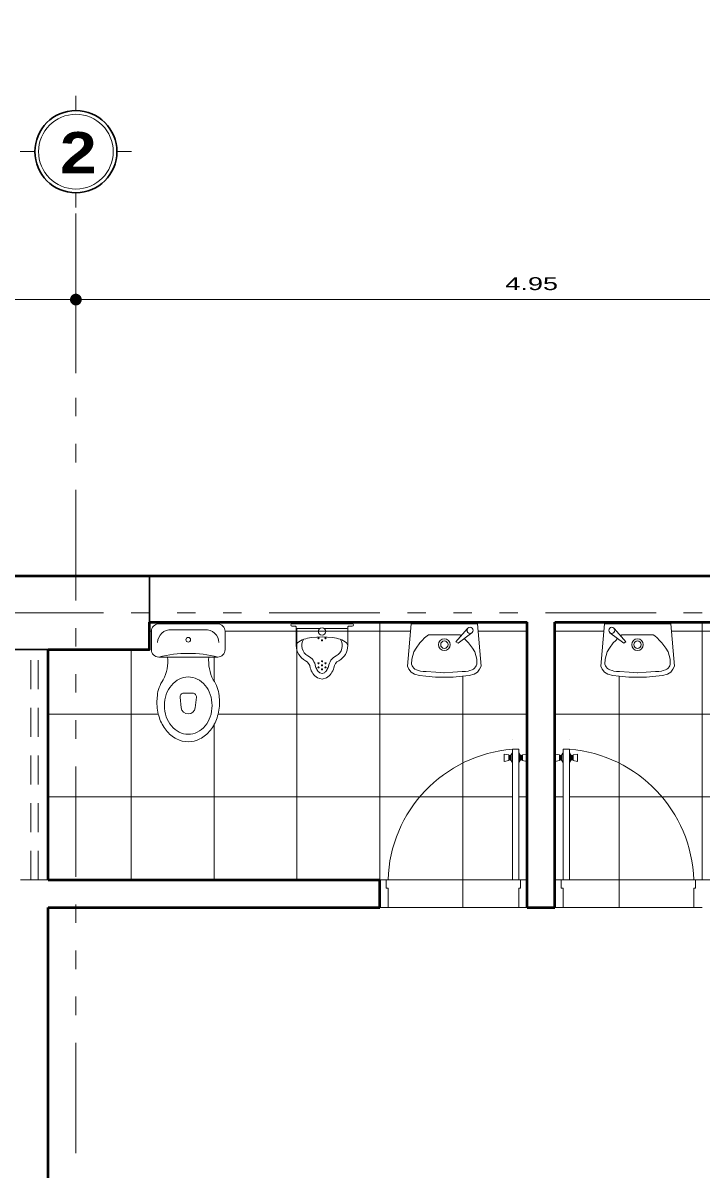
# Model space of a CAD drawing. Header units: millimetres. Extents: x 2325 to 2353, y 1262 to 1382.
# Drawn here: x 2331.44 to 2335.12, y 1356.34 to 1362.57 of the extents above; entities that cross this region are included whole.
import ezdxf

# ---------------------------------------------------------------- set-up
doc = ezdxf.new("R2010")
doc.units = ezdxf.units.MM
for name, pattern in [('ACAD_ISO14W100', [24, 12, -3, 0, -3, 0, -3, 0, -3]), ('CONTINUA', [0]), ('LÍNEAS_OCULTAS2', [4.7625, 3.175, -1.5875])]:
    doc.linetypes.add(name, pattern=pattern)
doc.layers.get('Defpoints').update_dxf_attribs({"lineweight": 0})
for name, color, linetype, lineweight in [('columnas', 152, 'Continuous', 30), ('cotas', 7, 'Continuous', 0), ('LEJANO-EJES', 191, 'Continuous', 0), ('MOBILIARIO SANITARIOS', 160, 'Continuous', 0), ('muro alto', 42, 'Continuous', 53), ('PLUMA  01', 255, 'Continuous', 9), ('pluma 00', 7, 'Continuous', 0), ('pluma 01', 7, 'Continuous', 9), ('ventana alta', 150, 'LÍNEAS_OCULTAS2', 5)]:
    doc.layers.add(name, color=color, linetype=linetype, lineweight=lineweight)
doc.layers.add('PUERTAS', color=7, linetype='Continuous', lineweight=0, true_color=0x4242ff)
doc.layers.add('texto', color=4, linetype='Continuous')
doc.styles.add('Roberto', font='swissel.ttf', dxfattribs={"width": 1.5})
doc.styles.add('style1', font='romans.shx', dxfattribs={"height": 0.05})
doc.dimstyles.new('ejes cortos', dxfattribs={"dimscale": 0, "dimtxt": 0.07, "dimasz": 0.05, "dimexe": 0.12, "dimexo": 0.1, "dimgap": 0.05, "dimtad": 1, "dimtih": 1, "dimtoh": 1, "dimzin": 4, "dimdsep": 46, "dimtxsty": 'Roberto', "dimblk": 'ARROW', "dimcen": 0.05, "dimclrd": 7, "dimclre": 7, "dimclrt": 7, "dimaunit": 1, "dimadec": 3, "dimazin": 1, "dimtfac": 1, "dimtix": 1, "dimtofl": 0, "dimtmove": 0, "dimatfit": 3, "dimldrblk": 'ARROW', "dimfxl": 0.4, "dimfxlon": 1, "dimtolj": 1, "dimtzin": 4, "dimlwd": 5, "dimlwe": 0, "dimarcsym": 0})

# ---------------------------------------------------------------- blocks, each defined once
blk = doc.blocks.new('lava manos')
at = {"layer": 'MOBILIARIO SANITARIOS'}
for p, q in [((342.3104, -343.0378), (342.4811, -343.0378)), ((342.5208, -343.0047), (342.4593, -343.0761)), ((342.4707, -343.0825), (342.5457, -343.0261)), ((342.4593, -343.0761), (342.4707, -343.0825))]:
    blk.add_line(p, q, dxfattribs=at)
for points in [[(342.1957, -343.2079), (342.2157, -342.9779), (342.5757, -342.9779), (342.5957, -343.2079)], [(342.2182, -343.1969), (342.2196, -343.1691), (342.2302, -343.1292), (342.2428, -343.1093), (342.2637, -343.0809), (342.2766, -343.0677), (342.2894, -343.0546), (342.3023, -343.0426), (342.3104, -343.0378)], [(342.4892, -343.0426), (342.4811, -343.0378)], [(342.5733, -343.1969), (342.5719, -343.1691), (342.5613, -343.1292), (342.5487, -343.1093), (342.5277, -343.0809), (342.5149, -343.0677), (342.5045, -343.0571)], [(342.3957, -343.2679), (342.3478, -343.2667), (342.2961, -343.2622), (342.2609, -343.2586), (342.2341, -343.2502), (342.216, -343.2394), (342.2039, -343.2246), (342.1957, -343.2079)], [(342.3977, -343.243), (342.3493, -343.2405), (342.2979, -343.2372), (342.281, -343.2358), (342.266, -343.234), (342.2569, -343.2319), (342.2444, -343.2272), (342.2368, -343.2233), (342.2325, -343.2202), (342.2307, -343.2183), (342.2251, -343.2111), (342.2217, -343.2054), (342.2182, -343.1969)], [(342.3938, -343.243), (342.4422, -343.2405), (342.4936, -343.2372), (342.5105, -343.2358), (342.5255, -343.234), (342.5346, -343.2319), (342.5471, -343.2272), (342.5547, -343.2233), (342.5589, -343.2202), (342.5607, -343.2183), (342.5663, -343.2111), (342.5698, -343.2054), (342.5733, -343.1969)], [(342.3957, -343.2679), (342.4437, -343.2667), (342.4953, -343.2622), (342.5305, -343.2586), (342.5574, -343.2502), (342.5755, -343.2394), (342.5875, -343.2246), (342.5957, -343.2079)]]:
    blk.add_lwpolyline(points, dxfattribs=at)
for centre, radius in [((342.5358, -343.013), 0.0164), ((342.3964, -343.0909), 0.0316), ((342.3964, -343.0909), 0.02)]:
    blk.add_circle(centre, radius, dxfattribs=at)
blk = doc.blocks.new('ISS-I-08')
at = {"layer": 'MOBILIARIO SANITARIOS'}
for points in [[(-0.16, 0), (0.16, 0, -0.414214), (0.2, -0.04), (0.2, -0.14, -0.414214), (0.16, -0.18), (-0.16, -0.18, -0.414214), (-0.2, -0.14), (-0.2, -0.04, -0.414214)], [(0, -0.5991, 0.115761), (0.0484, -0.5878, 0.104048), (0.0916, -0.5536, 0.090875), (0.1194, -0.5044, 0.083343), (0.1296, -0.4437, 0.083343), (0.1194, -0.383, 0.090875), (0.0916, -0.3338, 0.104048), (0.0484, -0.2997, 0.115761), (0, -0.2883, 0.115761), (-0.0484, -0.2997, 0.104048), (-0.0916, -0.3338, 0.090875), (-0.1194, -0.383, 0.083343), (-0.1296, -0.4437, 0.083343), (-0.1194, -0.5044, 0.090875), (-0.0916, -0.5536, 0.104048), (-0.0484, -0.5878, 0.115761)], [(-0.038, -0.4552), (-0.0443, -0.3986, -0.446781), (-0.0244, -0.3764), (0.0244, -0.3764, -0.446781), (0.0443, -0.3986), (0.038, -0.4552, -0.895725)]]:
    blk.add_lwpolyline(points, format="xyb", close=True, dxfattribs=at)
for points in [[(0.1665, -0.1009, 0.419476), (0.0913, -0.0318), (-0.0913, -0.0318, 0.419476), (-0.1665, -0.1009, 0.419476)], [(-0.1117, -0.18, -0.1412), (-0.1354, -0.3038, 0.142064), (-0.1675, -0.39, 0.033775), (-0.17, -0.4261, 0.079666), (-0.1565, -0.51, 0.088603), (-0.1202, -0.5774, 0.105089), (-0.063, -0.6246, 0.120705), (0, -0.64, 0.120705), (0.063, -0.6246, 0.105089), (0.1202, -0.5774, 0.088603), (0.1565, -0.51, 0.079666), (0.17, -0.4261, 0.033775), (0.1675, -0.39, 0.142064), (0.1354, -0.3038, -0.1412), (0.1117, -0.18)]]:
    blk.add_lwpolyline(points, format="xyb", dxfattribs=at)
blk.add_circle((0.0002, -0.0862), 0.0127, dxfattribs=at)
blk.add_arc((0, -0.83), 0.6694, 76.17209, 103.82791, dxfattribs=at)
blk = doc.blocks.new('P-80')
at = {"layer": 'PUERTAS'}
for p, q in [((0.045, 0), (0, 0)), ((0.045, -0.105), (0.045, 0)), ((0.755, -0.105), (0.755, 0)), ((0.755, 0), (0.8, 0)), ((0.045, -0.105), (0.035, -0.105)), ((0.035, -0.15), (0.035, -0.105)), ((0.755, -0.105), (0.765, -0.105)), ((0.765, -0.15), (0.765, -0.105)), ((0.035, -0.15), (0, -0.15)), ((0.045, -0.15), (0.08, -0.15)), ((0.045, -0.15), (0.045, -0.86)), ((0.08, -0.86), (0.08, -0.15)), ((0.765, -0.15), (0.8, -0.15)), ((0.0012, -0.8335), (0.0012, -0.7937)), ((0.0251, -0.7985), (0.0012, -0.7937)), ((0.0251, -0.8048), (0.0251, -0.7985)), ((0.0291, -0.8048), (0.0251, -0.8048)), ((0.0251, -0.8048), (0.0251, -0.8223)), ((0.0331, -0.8024), (0.0291, -0.8024)), ((0.0291, -0.8048), (0.0291, -0.8024)), ((0.0291, -0.8048), (0.0291, -0.8223)), ((0.037, -0.7993), (0.0331, -0.7993)), ((0.0331, -0.8024), (0.0331, -0.7993)), ((0.0331, -0.8024), (0.0331, -0.8247)), ((0.0434, -0.7873), (0.037, -0.7993)), ((0.037, -0.7993), (0.037, -0.8279)), ((0.045, -0.7873), (0.0434, -0.7873)), ((0.0434, -0.7873), (0.0434, -0.8398)), ((0.08, -0.7873), (0.0816, -0.7873)), ((0.0816, -0.7873), (0.0816, -0.8398)), ((0.0816, -0.7873), (0.088, -0.7993)), ((0.088, -0.7993), (0.0919, -0.7993)), ((0.088, -0.7993), (0.088, -0.8279)), ((0.0919, -0.8024), (0.0919, -0.7993)), ((0.0919, -0.8024), (0.0959, -0.8024)), ((0.0919, -0.8024), (0.0919, -0.8247)), ((0.0959, -0.8048), (0.0959, -0.8024)), ((0.0959, -0.8048), (0.0999, -0.8048)), ((0.0959, -0.8048), (0.0959, -0.8223)), ((0.0999, -0.7985), (0.1237, -0.7937)), ((0.0999, -0.8048), (0.0999, -0.7985)), ((0.0999, -0.8048), (0.0999, -0.8223)), ((0.1237, -0.8335), (0.1237, -0.7937)), ((0.0251, -0.8287), (0.0012, -0.8335)), ((0.0291, -0.8223), (0.0251, -0.8223)), ((0.0251, -0.8223), (0.0251, -0.8287)), ((0.0291, -0.8223), (0.0291, -0.8247)), ((0.0331, -0.8247), (0.0291, -0.8247)), ((0.0331, -0.8247), (0.0331, -0.8279)), ((0.037, -0.8279), (0.0331, -0.8279)), ((0.0434, -0.8398), (0.037, -0.8279)), ((0.045, -0.8398), (0.0434, -0.8398)), ((0.045, -0.86), (0.08, -0.86)), ((0.08, -0.8398), (0.0816, -0.8398)), ((0.0816, -0.8398), (0.088, -0.8279)), ((0.088, -0.8279), (0.0919, -0.8279)), ((0.0919, -0.8247), (0.0959, -0.8247)), ((0.0919, -0.8247), (0.0919, -0.8279)), ((0.0959, -0.8223), (0.0959, -0.8247)), ((0.0959, -0.8223), (0.0999, -0.8223)), ((0.0999, -0.8223), (0.0999, -0.8287)), ((0.0999, -0.8287), (0.1237, -0.8335)), ((0.08, -0.9136), (0.08, -0.9136)), ((0.08, -0.9136), (0.08, -0.9136))]:
    blk.add_line(p, q, dxfattribs=at)
blk.add_arc((0.0213, -0.1275), 0.7341, 274.58914, 358.24505, dxfattribs=at)
blk = doc.blocks.new('SAPLS513')
at = {"layer": 'MOBILIARIO SANITARIOS'}
for p, q in [((-0.135, -0.025), (-0.0107, -0.025)), ((0.135, -0.025), (0.0107, -0.025))]:
    blk.add_line(p, q, dxfattribs=at)
blk.add_lwpolyline([(0, -0.3), (-0.0252, -0.293, -0.107013), (-0.0494, -0.27, -0.081155), (-0.0642, -0.2383, 0.245336), (-0.0904, -0.2001, -0.277467), (-0.14, -0.1176, 0), (-0.14, -0.019, 0.414214), (-0.147, -0.012, 0), (-0.164, -0.012, -0.999999), (-0.164, 0, 0), (0.164, 0, -0.999999), (0.164, -0.012, 0), (0.147, -0.012, 0.414214), (0.14, -0.019, 0), (0.14, -0.1176, -0.277467), (0.0904, -0.2001, 0.245336), (0.0642, -0.2383, -0.081155), (0.0494, -0.27, -0.107013), (0.0252, -0.293), (0, -0.3)], format="xyb", close=True, dxfattribs=at)
for points in [[(-0.14, -0.1176), (-0.133, -0.1029, -0.09017), (-0.099, -0.0839, -0.04702), (-0.0573, -0.074), (0, -0.07)], [(0.14, -0.1176), (0.133, -0.1029, 0.09017), (0.099, -0.0839, 0.04702), (0.0573, -0.074), (0, -0.07)], [(0, -0.2688), (-0.0127, -0.2653, -0.088171), (-0.0246, -0.2531, -0.075175), (-0.0348, -0.2319, -0.081155)], [(0, -0.2688), (0.0127, -0.2653, 0.088171), (0.0246, -0.2531, 0.075175), (0.0348, -0.2319, 0.081155)]]:
    blk.add_lwpolyline(points, format="xyb", dxfattribs=at)
for centre, radius in [((0, -0.0419), 0.02), ((-0.0191, -0.0782), 0.003), ((0, -0.0892), 0.003), ((0.0191, -0.0782), 0.003), ((-0.0191, -0.2141), 0.003), ((-0.0191, -0.2361), 0.003), ((0, -0.2031), 0.003), ((0, -0.2251), 0.003), ((0, -0.2471), 0.003), ((0.0191, -0.2141), 0.003), ((0.0191, -0.2361), 0.003)]:
    blk.add_circle(centre, radius, dxfattribs=at)
for centre, radius, start, end in [((-0.135, -0.02), 0.005, 180.00088, 270.00052), ((0.135, -0.02), 0.005, 269.99948, 359.99912), ((-0.0466, -0.1176), 0.0634, 148.56078, 242.03037), ((0.0466, -0.1176), 0.0634, 297.96963, 31.43922), ((-0.1138, -0.2443), 0.08, 8.88359, 62.03037), ((0.1138, -0.2443), 0.08, 117.96963, 171.11641)]:
    blk.add_arc(centre, radius, start, end, dxfattribs=at)
blk = doc.blocks.new('circulo de Letra del Eje')
at = {"layer": 'LEJANO-EJES', "lineweight": 5}
for p, q in [((0, 0.2785), (0, 0.3785)), ((0.2785, 0), (0.3785, 0)), ((-0.2785, 0), (-0.3785, 0)), ((0, -0.2785), (0, -0.3785))]:
    blk.add_line(p, q, dxfattribs=at)
at = {"layer": 'LEJANO-EJES', "lineweight": 30}
blk.add_circle((0, 0), 0.2785, dxfattribs=at)
at = {"layer": 'LEJANO-EJES', "lineweight": 5}
blk.add_circle((0, 0), 0.2535, dxfattribs=at)
blk = doc.blocks.new('ARROW')
at = {"layer": 'cotas', "ltscale": 0.5}
blk.add_line((2.5, 0), (-2.5, 0), dxfattribs=at)
at = {"layer": 'cotas', "const_width": 0.635}
blk.add_lwpolyline([(-0.32, 0, 1), (0.32, 0, 1)], format="xyb", close=True, dxfattribs=at)
blk = doc.blocks.new('*D65')
at = {"layer": 'cotas', "color": 7, "linetype": 'CONTINUA', "lineweight": 0, "transparency": 16777216}
for p, q in [((2326.9241, 1360.6693), (2326.9241, 1361.1893)), ((2331.7241, 1360.6693), (2331.7241, 1361.1893))]:
    blk.add_line(p, q, dxfattribs=at)
at = {"layer": 'cotas', "color": 7, "linetype": 'CONTINUA', "lineweight": 5, "transparency": 16777216}
blk.add_line((2326.9741, 1361.0693), (2331.6741, 1361.0693), dxfattribs=at)
at = {"layer": 'Defpoints', "color": 0, "transparency": 16777216}
for p in [(2331.7241, 1361.0693), (2326.9241, 1359.5693), (2331.7241, 1359.5693)]:
    blk.add_point(p, dxfattribs=at)
at = {"layer": 'cotas', "color": 7, "lineweight": 5, "transparency": 16777216, "xscale": 0.05, "yscale": 0.05, "zscale": 0.05, "rotation": 180}
blk.add_blockref('ARROW', (2326.9241, 1361.0693), dxfattribs=at)
at = {"layer": 'cotas', "color": 7, "lineweight": 5, "transparency": 16777216, "xscale": 0.05, "yscale": 0.05, "zscale": 0.05}
blk.add_blockref('ARROW', (2331.7241, 1361.0693), dxfattribs=at)
at = {"layer": 'cotas', "color": 7, "transparency": 16777216, "insert": (2329.3241, 1361.1553), "char_height": 0.07, "attachment_point": 5, "style": 'Roberto'}
blk.add_mtext('\\A1;4.80', dxfattribs=at)
blk = doc.blocks.new('*D66')
at = {"layer": 'cotas', "color": 7, "linetype": 'CONTINUA', "lineweight": 0, "transparency": 16777216}
for p, q in [((2331.7241, 1360.6693), (2331.7241, 1361.1893)), ((2336.6741, 1360.6693), (2336.6741, 1361.1893))]:
    blk.add_line(p, q, dxfattribs=at)
at = {"layer": 'cotas', "color": 7, "linetype": 'CONTINUA', "lineweight": 5, "transparency": 16777216}
blk.add_line((2331.7741, 1361.0693), (2336.6241, 1361.0693), dxfattribs=at)
at = {"layer": 'Defpoints', "color": 0, "transparency": 16777216}
for p in [(2336.6741, 1361.0693), (2331.7241, 1359.5693), (2336.6741, 1359.5693)]:
    blk.add_point(p, dxfattribs=at)
at = {"layer": 'cotas', "color": 7, "lineweight": 5, "transparency": 16777216, "xscale": 0.05, "yscale": 0.05, "zscale": 0.05, "rotation": 180}
blk.add_blockref('ARROW', (2331.7241, 1361.0693), dxfattribs=at)
at = {"layer": 'cotas', "color": 7, "lineweight": 5, "transparency": 16777216, "xscale": 0.05, "yscale": 0.05, "zscale": 0.05}
blk.add_blockref('ARROW', (2336.6741, 1361.0693), dxfattribs=at)
at = {"layer": 'cotas', "color": 7, "transparency": 16777216, "insert": (2334.1991, 1361.1553), "char_height": 0.07, "attachment_point": 5, "style": 'Roberto'}
blk.add_mtext('\\A1;4.95', dxfattribs=at)
blk = doc.blocks.new('*D80')
at = {"layer": 'cotas', "color": 7, "linetype": 'CONTINUA', "lineweight": 0, "transparency": 16777216}
for p, q in [((2336.6741, 1365.1675), (2336.6741, 1364.6475)), ((2341.4741, 1365.1675), (2341.4741, 1364.6475))]:
    blk.add_line(p, q, dxfattribs=at)
at = {"layer": 'cotas', "color": 7, "linetype": 'CONTINUA', "lineweight": 5, "transparency": 16777216}
blk.add_line((2336.7241, 1364.7675), (2341.4241, 1364.7675), dxfattribs=at)
at = {"layer": 'Defpoints', "color": 0, "transparency": 16777216}
for p in [(2336.6741, 1365.4693), (2341.4741, 1365.4693), (2341.4741, 1364.7675), (2327.9916, 1317.1193), (2327.9916, 1316.8193), (2328.0318, 1316.8193)]:
    blk.add_point(p, dxfattribs=at)
at = {"layer": 'PLUMA  01', "color": 7, "linetype": 'CONTINUA', "lineweight": 5, "transparency": 16777216}
for p, q in [((2328.0318, 1317.1693), (2328.0318, 1317.2193)), ((2328.0318, 1316.7693), (2328.0318, 1316.7193))]:
    blk.add_line(p, q, dxfattribs=at)
at = {"layer": 'PLUMA  01', "color": 7, "linetype": 'CONTINUA', "lineweight": 0, "transparency": 16777216}
for p, q in [((2328.0318, 1317.1193), (2328.1518, 1317.1193)), ((2328.0318, 1316.8193), (2328.1518, 1316.8193))]:
    blk.add_line(p, q, dxfattribs=at)
at = {"layer": 'cotas', "color": 7, "lineweight": 5, "transparency": 16777216, "xscale": 0.05, "yscale": 0.05, "zscale": 0.05, "rotation": 180}
blk.add_blockref('ARROW', (2336.6741, 1364.7675), dxfattribs=at)
at = {"layer": 'cotas', "color": 7, "lineweight": 5, "transparency": 16777216, "xscale": 0.05, "yscale": 0.05, "zscale": 0.05}
blk.add_blockref('ARROW', (2341.4741, 1364.7675), dxfattribs=at)
at = {"layer": 'PLUMA  01', "color": 7, "lineweight": 5, "transparency": 16777216, "xscale": 0.05, "yscale": 0.05, "zscale": 0.05}
for p, rotation in [((2328.0318, 1317.1193), 270), ((2328.0318, 1316.8193), 90)]:
    blk.add_blockref('ARROW', p, dxfattribs=dict(at, rotation=rotation))
at = {"layer": 'cotas', "color": 7, "transparency": 16777216, "insert": (2339.0741, 1364.8534), "char_height": 0.07, "attachment_point": 5, "style": 'Roberto'}
blk.add_mtext('\\A1;4.80', dxfattribs=at)
at = {"layer": 'PLUMA  01', "color": 7, "transparency": 16777216, "insert": (2328.0318, 1316.9693), "char_height": 0.07, "attachment_point": 5, "style": 'Roberto'}
blk.add_mtext('\\A1;.30', dxfattribs=at)
blk = doc.blocks.new('*D83')
at = {"layer": 'cotas', "color": 7, "linetype": 'CONTINUA', "lineweight": 0, "transparency": 16777216}
for p, q in [((2342.7241, 1379.3693), (2343.2441, 1379.3693)), ((2342.7241, 1373.2693), (2343.2441, 1373.2693))]:
    blk.add_line(p, q, dxfattribs=at)
at = {"layer": 'cotas', "color": 7, "linetype": 'CONTINUA', "lineweight": 5, "transparency": 16777216}
for p, q in [((2343.1241, 1379.3193), (2343.1241, 1376.4053)), ((2343.1241, 1373.3193), (2343.1241, 1376.2334))]:
    blk.add_line(p, q, dxfattribs=at)
at = {"layer": 'Defpoints', "color": 0, "transparency": 16777216}
for p in [(2341.6241, 1379.3693), (2341.6241, 1373.2693), (2343.1241, 1373.2693), (2328.8741, 1316.3193), (2329.7241, 1316.3193), (2329.7241, 1315.9772)]:
    blk.add_point(p, dxfattribs=at)
at = {"layer": 'PLUMA  01', "color": 7, "linetype": 'CONTINUA', "lineweight": 0, "transparency": 16777216}
for p, q in [((2328.8741, 1316.2193), (2328.8741, 1315.8572)), ((2329.7241, 1316.2193), (2329.7241, 1315.8572))]:
    blk.add_line(p, q, dxfattribs=at)
at = {"layer": 'PLUMA  01', "color": 7, "linetype": 'CONTINUA', "lineweight": 5, "transparency": 16777216}
blk.add_line((2328.9241, 1315.9772), (2329.6741, 1315.9772), dxfattribs=at)
at = {"layer": 'cotas', "color": 7, "lineweight": 5, "transparency": 16777216, "xscale": 0.05, "yscale": 0.05, "zscale": 0.05}
for p, rotation in [((2343.1241, 1379.3693), 90), ((2343.1241, 1373.2693), 270)]:
    blk.add_blockref('ARROW', p, dxfattribs=dict(at, rotation=rotation))
at = {"layer": 'PLUMA  01', "color": 7, "lineweight": 5, "transparency": 16777216, "xscale": 0.05, "yscale": 0.05, "zscale": 0.05, "rotation": 180}
blk.add_blockref('ARROW', (2328.8741, 1315.9772), dxfattribs=at)
at = {"layer": 'PLUMA  01', "color": 7, "lineweight": 5, "transparency": 16777216, "xscale": 0.05, "yscale": 0.05, "zscale": 0.05}
blk.add_blockref('ARROW', (2329.7241, 1315.9772), dxfattribs=at)
at = {"layer": 'cotas', "color": 7, "transparency": 16777216, "insert": (2343.1241, 1376.3193), "char_height": 0.07, "attachment_point": 5, "style": 'Roberto'}
blk.add_mtext('\\A1;6.10', dxfattribs=at)
at = {"layer": 'PLUMA  01', "color": 7, "transparency": 16777216, "insert": (2329.2991, 1316.0631), "char_height": 0.07, "attachment_point": 5, "style": 'Roberto'}
blk.add_mtext('\\A1;.85', dxfattribs=at)
blk = doc.blocks.new('*D84')
at = {"layer": 'cotas', "color": 7, "linetype": 'CONTINUA', "lineweight": 0, "transparency": 16777216}
for p, q in [((2342.7241, 1373.2693), (2343.2441, 1373.2693)), ((2342.7241, 1367.1693), (2343.2441, 1367.1693))]:
    blk.add_line(p, q, dxfattribs=at)
at = {"layer": 'cotas', "color": 7, "linetype": 'CONTINUA', "lineweight": 5, "transparency": 16777216}
for p, q in [((2343.1241, 1373.2193), (2343.1241, 1370.3053)), ((2343.1241, 1367.2193), (2343.1241, 1370.1334))]:
    blk.add_line(p, q, dxfattribs=at)
at = {"layer": 'Defpoints', "color": 0, "transparency": 16777216}
for p in [(2341.6241, 1373.2693), (2341.6241, 1367.1693), (2343.1241, 1367.1693), (2331.5741, 1314.8193), (2332.9741, 1314.8193), (2332.9741, 1314.3486)]:
    blk.add_point(p, dxfattribs=at)
at = {"layer": 'PLUMA  01', "color": 7, "linetype": 'CONTINUA', "lineweight": 0, "transparency": 16777216}
for p, q in [((2331.5741, 1314.7193), (2331.5741, 1314.2286)), ((2332.9741, 1314.7193), (2332.9741, 1314.2286))]:
    blk.add_line(p, q, dxfattribs=at)
at = {"layer": 'PLUMA  01', "color": 7, "linetype": 'CONTINUA', "lineweight": 5, "transparency": 16777216}
blk.add_line((2331.6241, 1314.3486), (2332.9241, 1314.3486), dxfattribs=at)
at = {"layer": 'cotas', "color": 7, "lineweight": 5, "transparency": 16777216, "xscale": 0.05, "yscale": 0.05, "zscale": 0.05}
for p, rotation in [((2343.1241, 1373.2693), 90), ((2343.1241, 1367.1693), 270)]:
    blk.add_blockref('ARROW', p, dxfattribs=dict(at, rotation=rotation))
at = {"layer": 'PLUMA  01', "color": 7, "lineweight": 5, "transparency": 16777216, "xscale": 0.05, "yscale": 0.05, "zscale": 0.05, "rotation": 180}
blk.add_blockref('ARROW', (2331.5741, 1314.3486), dxfattribs=at)
at = {"layer": 'PLUMA  01', "color": 7, "lineweight": 5, "transparency": 16777216, "xscale": 0.05, "yscale": 0.05, "zscale": 0.05}
blk.add_blockref('ARROW', (2332.9741, 1314.3486), dxfattribs=at)
at = {"layer": 'cotas', "color": 7, "transparency": 16777216, "insert": (2343.1241, 1370.2193), "char_height": 0.07, "attachment_point": 5, "style": 'Roberto'}
blk.add_mtext('\\A1;6.10', dxfattribs=at)
at = {"layer": 'PLUMA  01', "color": 7, "transparency": 16777216, "insert": (2332.2741, 1314.4346), "char_height": 0.07, "attachment_point": 5, "style": 'Roberto'}
blk.add_mtext('\\A1;1.40', dxfattribs=at)

msp = doc.modelspace()

# ---------------------------------------------------------------- hatches: boundary and pattern name
at = {"layer": 'pluma 00'}
h = msp.add_hatch(dxfattribs=at)
h.set_pattern_fill('_USER', color=256, scale=0.45, double=1, pattern_type=0)
h.set_pattern_definition([(0, (2333.3741, 1357.91934), (0, 0.45), []), (90, (2333.3741, 1357.91934), (-0.45, 3e-17), [])])
h.paths.add_polyline_path([(2334.0941, 1358.6293), (2334.1291, 1358.6293), (2334.1291, 1358.6122), (2334.1371, 1358.5972), (2334.145, 1358.5972), (2334.145, 1358.5917), (2334.149, 1358.5917), (2334.149, 1358.598), (2334.1741, 1358.6031), (2334.1741, 1359.3193), (2332.1241, 1359.3193), (2332.1241, 1359.1693), (2331.5741, 1359.1693), (2331.5741, 1357.9193), (2333.3741, 1357.9193), (2333.4091, 1357.9193), (2333.4091, 1357.8743), (2333.4191, 1357.8743), (2333.4191, 1357.7693), (2334.1291, 1357.7693), (2334.1291, 1357.8743), (2334.1391, 1357.8743), (2334.1391, 1357.9193), (2334.1741, 1357.9193), (2334.1741, 1358.5628), (2334.145, 1358.5686), (2334.145, 1358.5718), (2334.1411, 1358.5718), (2334.1411, 1358.5686), (2334.1371, 1358.5686), (2334.1291, 1358.5537), (2334.1291, 1357.9193), (2334.0941, 1357.9193), (2334.0941, 1358.5537), (2334.0925, 1358.5567), (2334.0925, 1358.6092)])
h.paths.add_polyline_path([(2332.9206, 1359.2893, 0.414214), (2332.9256, 1359.2843), (2333.05, 1359.2843, -0.289362), (2333.0713, 1359.2843), (2333.1956, 1359.2843, 0.44149), (2333.2007, 1359.2898, -0.43878), (2333.2076, 1359.2973), (2333.2246, 1359.2973, 0.999919), (2333.2246, 1359.3093), (2332.8966, 1359.3093, 0.999994), (2332.8966, 1359.2973), (2332.9136, 1359.2973, -0.414214), (2332.9206, 1359.2903)], flags=16)
h.paths.add_polyline_path([(2333.0606, 1359.0405), (2333.048, 1359.044, -0.088171), (2333.0361, 1359.0562, -0.075175), (2333.0259, 1359.0774, 0.236145), (2332.9843, 1359.1357, -0.43212), (2332.96, 1359.2248, -0.048977), (2333.0033, 1359.2353), (2333.0606, 1359.2394), (2333.118, 1359.2353, -0.048977), (2333.1613, 1359.2248, -0.43212), (2333.137, 1359.1357, 0.236145), (2333.0954, 1359.0774, -0.075175), (2333.0852, 1359.0562, -0.088171), (2333.0733, 1359.044)], flags=16)
h.paths.add_polyline_path([(2333.0576, 1359.0622, -1), (2333.0636, 1359.0622, -1)], flags=0)
h.paths.add_polyline_path([(2333.0767, 1359.0732, -1), (2333.0827, 1359.0732, -1)], flags=0)
h.paths.add_polyline_path([(2333.0386, 1359.0732, -1), (2333.0446, 1359.0732, -1)], flags=0)
h.paths.add_polyline_path([(2333.0576, 1359.0842, -1), (2333.0636, 1359.0842, -1)], flags=0)
h.paths.add_polyline_path([(2333.0767, 1359.0952, -1), (2333.0827, 1359.0952, -1)], flags=0)
h.paths.add_polyline_path([(2333.0386, 1359.0952, -1), (2333.0446, 1359.0952, -1)], flags=0)
h.paths.add_polyline_path([(2333.0576, 1359.1062, -1), (2333.0636, 1359.1062, -1)], flags=0)
h.paths.add_polyline_path([(2332.4543, 1358.732, -0.105089), (2332.3971, 1358.6848, -0.120705), (2332.3341, 1358.6693, -0.120705), (2332.2712, 1358.6848, -0.105089), (2332.2139, 1358.732, -0.088603), (2332.1776, 1358.7993, -0.079666), (2332.1642, 1358.8832, -0.033775), (2332.1666, 1358.9193, -0.142064), (2332.1987, 1359.0055, 0.1412), (2332.2224, 1359.1293), (2332.1741, 1359.1293, -0.414214), (2332.1341, 1359.1693), (2332.1341, 1359.2693, -0.414214), (2332.1741, 1359.3093), (2332.4941, 1359.3093, -0.414214), (2332.5341, 1359.2693), (2332.5341, 1359.1693, -0.414214), (2332.4941, 1359.1293), (2332.4458, 1359.1293, 0.1412), (2332.4695, 1359.0055, -0.142064), (2332.5016, 1358.9193, -0.033775), (2332.5041, 1358.8832, -0.079666), (2332.4906, 1358.7993, -0.088603)], flags=16)
h.paths.add_polyline_path([(2333.5443, 1359.0478), (2333.5323, 1359.0626), (2333.5241, 1359.0793), (2333.5441, 1359.3093), (2333.9041, 1359.3093), (2333.9241, 1359.0793), (2333.9159, 1359.0626), (2333.9039, 1359.0478), (2333.8857, 1359.0371), (2333.8589, 1359.0287), (2333.8237, 1359.0251), (2333.7721, 1359.0205), (2333.7241, 1359.0193), (2333.6761, 1359.0205), (2333.6245, 1359.0251), (2333.5893, 1359.0287), (2333.5625, 1359.0371)], flags=16)
h.paths.add_polyline_path([(2333.0576, 1359.2201, -1), (2333.0636, 1359.2201, -1)], flags=0)
h.paths.add_polyline_path([(2333.0767, 1359.2311, -1), (2333.0827, 1359.2311, -1)], flags=0)
h.paths.add_polyline_path([(2333.0386, 1359.2311, -1), (2333.0446, 1359.2311, -1)], flags=0)
h.paths.add_polyline_path([(2332.4258, 1358.7557, -0.104048), (2332.3825, 1358.7216, -0.115761), (2332.3341, 1358.7102, -0.115761), (2332.2857, 1358.7216, -0.104048), (2332.2425, 1358.7557, -0.090875), (2332.2147, 1358.8049, -0.083343), (2332.2045, 1358.8656, -0.083343), (2332.2147, 1358.9263, -0.090875), (2332.2425, 1358.9755, -0.104048), (2332.2857, 1359.0097, -0.115761), (2332.3341, 1359.021, -0.115761), (2332.3825, 1359.0097, -0.104048), (2332.4258, 1358.9755, -0.090875), (2332.4535, 1358.9263, -0.083343), (2332.4637, 1358.8656, -0.083343), (2332.4535, 1358.8049, -0.090875)], flags=0)
h.paths.add_polyline_path([(2333.5535, 1359.0762), (2333.5501, 1359.0818), (2333.5466, 1359.0903), (2333.548, 1359.1181), (2333.5586, 1359.158), (2333.5712, 1359.178), (2333.5921, 1359.2063), (2333.605, 1359.2195), (2333.6178, 1359.2327), (2333.6307, 1359.2447), (2333.6388, 1359.2494), (2333.8095, 1359.2494), (2333.8169, 1359.2451), (2333.7877, 1359.2111), (2333.7991, 1359.2047), (2333.8741, 1359.2611, -0.618583), (2333.8479, 1359.2742, -1), (2333.8806, 1359.2742, -0.235648), (2333.8741, 1359.2611), (2333.8329, 1359.2301), (2333.8433, 1359.2195), (2333.8561, 1359.2063), (2333.8771, 1359.178), (2333.8897, 1359.158), (2333.9003, 1359.1181), (2333.9017, 1359.0903), (2333.8982, 1359.0818), (2333.8947, 1359.0762), (2333.8881, 1359.0676), (2333.8831, 1359.0639), (2333.8755, 1359.06), (2333.8629, 1359.0553), (2333.8539, 1359.0533), (2333.8389, 1359.0515), (2333.822, 1359.05), (2333.7706, 1359.0467), (2333.7241, 1359.0444), (2333.6777, 1359.0467), (2333.6263, 1359.05), (2333.6094, 1359.0515), (2333.5944, 1359.0533), (2333.5853, 1359.0553), (2333.5727, 1359.06), (2333.5627, 1359.0652), (2333.5591, 1359.069)], flags=0)
h.paths.add_polyline_path([(2332.2961, 1358.8542), (2332.2898, 1358.9108, -0.446781), (2332.3097, 1358.9329), (2332.3585, 1358.9329, -0.446781), (2332.3784, 1358.9108), (2332.3721, 1358.8542, -0.895725)], flags=0)
h.paths.add_polyline_path([(2333.6932, 1359.1963, -1), (2333.7564, 1359.1963, -1)], flags=0)
h.paths.add_polyline_path([(2333.7049, 1359.1963, -1), (2333.7448, 1359.1963, -1)], flags=0)
h.paths.add_polyline_path([(2334.0504, 1358.563), (2334.0504, 1358.6028), (2334.0742, 1358.598), (2334.0742, 1358.5917), (2334.0782, 1358.5917), (2334.0782, 1358.5941), (2334.0822, 1358.5941), (2334.0822, 1358.5972), (2334.0862, 1358.5972), (2334.0862, 1358.5686), (2334.0822, 1358.5686), (2334.0822, 1358.5718), (2334.0782, 1358.5718), (2334.0782, 1358.5742), (2334.0742, 1358.5742), (2334.0742, 1358.5678)], flags=16)
h.paths.add_polyline_path([(2332.3216, 1359.2231, -1), (2332.347, 1359.2231, -1)], flags=0)
h = msp.add_hatch(dxfattribs=at)
h.set_pattern_fill('_USER', color=256, scale=0.45, double=1, pattern_type=0)
h.set_pattern_definition([(0, (2335.1241, 1357.91934), (0, 0.45), []), (90, (2335.1241, 1357.91934), (-0.45, 3e-17), [])])
h.paths.add_polyline_path([(2336.9241, 1359.1693), (2336.2741, 1359.1693), (2336.2741, 1359.3193), (2334.3241, 1359.3193), (2334.3241, 1358.6031), (2334.3532, 1358.5972), (2334.3532, 1358.5941), (2334.3572, 1358.5941), (2334.3572, 1358.5972), (2334.3612, 1358.5972), (2334.3691, 1358.6122), (2334.3691, 1358.6293), (2334.4041, 1358.6293), (2334.4041, 1358.6122), (2334.4121, 1358.5972), (2334.42, 1358.5972), (2334.42, 1358.5917), (2334.424, 1358.5917), (2334.424, 1358.598), (2334.4479, 1358.6028), (2334.4479, 1358.563), (2334.42, 1358.5686), (2334.42, 1358.5718), (2334.4161, 1358.5718), (2334.4161, 1358.5686), (2334.4121, 1358.5686), (2334.4041, 1358.5537), (2334.4041, 1357.9193), (2334.3691, 1357.9193), (2334.3691, 1358.5537), (2334.3612, 1358.5686), (2334.3532, 1358.5686), (2334.3532, 1358.5742), (2334.3492, 1358.5742), (2334.3492, 1358.5678), (2334.3241, 1358.5628), (2334.3241, 1357.9193), (2334.3591, 1357.9193), (2334.3591, 1357.8743), (2334.3691, 1357.8743), (2334.3691, 1357.7693), (2335.0791, 1357.7693), (2335.0791, 1357.8743), (2335.0891, 1357.8743), (2335.0891, 1357.9193), (2335.1241, 1357.9193), (2336.9241, 1357.9193)])
h.paths.add_polyline_path([(2335.9439, 1358.732, -0.088603), (2335.9076, 1358.7993, -0.079666), (2335.8942, 1358.8832, -0.033775), (2335.8966, 1358.9193, -0.142064), (2335.9287, 1359.0055, 0.1412), (2335.9524, 1359.1293), (2335.9041, 1359.1293, -0.414214), (2335.8641, 1359.1693), (2335.8641, 1359.2693, -0.414214), (2335.9041, 1359.3093), (2336.2241, 1359.3093, -0.414214), (2336.2641, 1359.2693), (2336.2641, 1359.1693, -0.414214), (2336.2241, 1359.1293), (2336.1758, 1359.1293, 0.1412), (2336.1995, 1359.0055, -0.142064), (2336.2316, 1358.9193, -0.033775), (2336.2341, 1358.8832, -0.079666), (2336.2206, 1358.7993, -0.088603), (2336.1843, 1358.732, -0.105089), (2336.1271, 1358.6848, -0.120705), (2336.0641, 1358.6693, -0.120705), (2336.0012, 1358.6848, -0.105089)], flags=16)
h.paths.add_polyline_path([(2335.9725, 1358.7557, -0.090875), (2335.9447, 1358.8049, -0.083343), (2335.9345, 1358.8656, -0.083343), (2335.9447, 1358.9263, -0.090875), (2335.9725, 1358.9755, -0.104048), (2336.0157, 1359.0097, -0.115761), (2336.0641, 1359.021, -0.115761), (2336.1125, 1359.0097, -0.104048), (2336.1558, 1358.9755, -0.090875), (2336.1835, 1358.9263, -0.083343), (2336.1937, 1358.8656, -0.083343), (2336.1835, 1358.8049, -0.090875), (2336.1558, 1358.7557, -0.104048), (2336.1125, 1358.7216, -0.115761), (2336.0641, 1358.7102, -0.115761), (2336.0157, 1358.7216, -0.104048)], flags=0)
h.paths.add_polyline_path([(2336.0261, 1358.8542), (2336.0198, 1358.9108, -0.446781), (2336.0397, 1358.9329), (2336.0885, 1358.9329, -0.446781), (2336.1084, 1358.9108), (2336.1021, 1358.8542, -0.895725)], flags=0)
h.paths.add_polyline_path([(2335.2976, 1359.2893, 0.414214), (2335.3026, 1359.2843), (2335.4269, 1359.2843, -0.289362), (2335.4483, 1359.2843), (2335.5726, 1359.2843, 0.44149), (2335.5776, 1359.2898, -0.43878), (2335.5846, 1359.2973), (2335.6016, 1359.2973, 0.999892), (2335.6016, 1359.3093), (2335.2736, 1359.3093, 0.99998), (2335.2736, 1359.2973), (2335.2906, 1359.2973, -0.414214), (2335.2976, 1359.2903)], flags=16)
h.paths.add_polyline_path([(2335.4503, 1359.044), (2335.4376, 1359.0405), (2335.4249, 1359.044, -0.088171), (2335.413, 1359.0562, -0.075175), (2335.4028, 1359.0774, 0.236145), (2335.3613, 1359.1357, -0.43212), (2335.3369, 1359.2248, -0.048977), (2335.3803, 1359.2353), (2335.4376, 1359.2394), (2335.4949, 1359.2353, -0.048977), (2335.5383, 1359.2248, -0.43212), (2335.5139, 1359.1357, 0.236145), (2335.4724, 1359.0774, -0.075175), (2335.4622, 1359.0562, -0.088171)], flags=16)
h.paths.add_polyline_path([(2335.4536, 1359.0732, -1), (2335.4596, 1359.0732, -1)], flags=0)
h.paths.add_polyline_path([(2335.4346, 1359.0622, -1), (2335.4406, 1359.0622, -1)], flags=0)
h.paths.add_polyline_path([(2335.4536, 1359.0952, -1), (2335.4596, 1359.0952, -1)], flags=0)
h.paths.add_polyline_path([(2335.4346, 1359.0842, -1), (2335.4406, 1359.0842, -1)], flags=0)
h.paths.add_polyline_path([(2335.4155, 1359.0732, -1), (2335.4215, 1359.0732, -1)], flags=0)
h.paths.add_polyline_path([(2335.4346, 1359.1062, -1), (2335.4406, 1359.1062, -1)], flags=0)
h.paths.add_polyline_path([(2335.4155, 1359.0952, -1), (2335.4215, 1359.0952, -1)], flags=0)
h.paths.add_polyline_path([(2336.0512, 1359.2231, -1), (2336.0766, 1359.2231, -1)], flags=0)
h.paths.add_polyline_path([(2335.4346, 1359.2201, -1), (2335.4406, 1359.2201, -1)], flags=0)
h.paths.add_polyline_path([(2335.4536, 1359.2311, -1), (2335.4596, 1359.2311, -1)], flags=0)
h.paths.add_polyline_path([(2335.4155, 1359.2311, -1), (2335.4215, 1359.2311, -1)], flags=0)
h.paths.add_polyline_path([(2334.9659, 1359.0626), (2334.9539, 1359.0478), (2334.9357, 1359.0371), (2334.9089, 1359.0287), (2334.8737, 1359.0251), (2334.8221, 1359.0205), (2334.7741, 1359.0193), (2334.7261, 1359.0205), (2334.6745, 1359.0251), (2334.6393, 1359.0287), (2334.6125, 1359.0371), (2334.5943, 1359.0478), (2334.5823, 1359.0626), (2334.5741, 1359.0793), (2334.5941, 1359.3093), (2334.9541, 1359.3093), (2334.9741, 1359.0793)], flags=16)
h.paths.add_polyline_path([(2334.9447, 1359.0762), (2334.9381, 1359.0676), (2334.9331, 1359.0639), (2334.9255, 1359.06), (2334.9129, 1359.0553), (2334.9039, 1359.0533), (2334.8889, 1359.0515), (2334.872, 1359.05), (2334.8206, 1359.0467), (2334.7741, 1359.0444), (2334.7277, 1359.0467), (2334.6763, 1359.05), (2334.6594, 1359.0515), (2334.6444, 1359.0533), (2334.6353, 1359.0553), (2334.6227, 1359.06), (2334.6127, 1359.0652), (2334.6091, 1359.069), (2334.6035, 1359.0762), (2334.6001, 1359.0818), (2334.5966, 1359.0903), (2334.598, 1359.1181), (2334.6086, 1359.158), (2334.6212, 1359.178), (2334.6421, 1359.2063), (2334.655, 1359.2195), (2334.6653, 1359.2301), (2334.6242, 1359.2611, -0.235648), (2334.6176, 1359.2742, -1), (2334.6504, 1359.2742, -0.618583), (2334.6242, 1359.2611), (2334.6991, 1359.2047), (2334.7106, 1359.2111), (2334.6814, 1359.2451), (2334.6888, 1359.2494), (2334.8595, 1359.2494), (2334.8676, 1359.2447), (2334.8804, 1359.2327), (2334.8933, 1359.2195), (2334.9061, 1359.2063), (2334.9271, 1359.178), (2334.9397, 1359.158), (2334.9503, 1359.1181), (2334.9517, 1359.0903), (2334.9482, 1359.0818)], flags=0)
h.paths.add_polyline_path([(2334.7419, 1359.1963, -1), (2334.805, 1359.1963, -1)], flags=0)
h.paths.add_polyline_path([(2334.7535, 1359.1963, -1), (2334.7934, 1359.1963, -1)], flags=0)

# ---------------------------------------------------------------- linework, layer by layer
at = {"layer": 'columnas', "ltscale": 1.5}
msp.add_lwpolyline([(2331.3241, 1359.1693), (2332.1241, 1359.1693), (2332.1241, 1359.5693), (2331.3241, 1359.5693)], close=True, dxfattribs=at)
at = {"layer": 'LEJANO-EJES', "color": 6, "linetype": 'ACAD_ISO14W100', "lineweight": 0, "ltscale": 0.05, "transparency": 16777216}
for p, q in [((2331.7241, 1344.4359), (2331.7241, 1361.5693)), ((2325.2741, 1359.3693), (2343.1241, 1359.3693))]:
    msp.add_line(p, q, dxfattribs=at)
at = {"layer": 'muro alto', "transparency": 16777216}
for p, q in [((2334.1741, 1357.7693), (2334.1741, 1359.3193)), ((2334.3241, 1357.7693), (2334.3241, 1359.3193)), ((2331.5741, 1357.9193), (2331.5741, 1359.1693)), ((2333.3741, 1357.7693), (2333.3741, 1357.9193)), ((2331.5741, 1353.5693), (2331.5741, 1357.7693))]:
    msp.add_line(p, q, dxfattribs=at)
for points in [[(2327.3741, 1346.9693), (2326.7741, 1346.9693), (2326.7741, 1359.5693), (2341.6241, 1359.5693), (2341.6241, 1346.9693), (2341.0241, 1346.9693)], [(2332.1241, 1359.3193), (2334.1741, 1359.3193)], [(2334.3241, 1359.3193), (2336.2741, 1359.3193)], [(2331.5741, 1357.9193), (2333.3741, 1357.9193)], [(2331.5741, 1357.7693), (2333.3741, 1357.7693)], [(2334.1741, 1357.7693), (2334.3241, 1357.7693)]]:
    msp.add_lwpolyline(points, dxfattribs=at)
at = {"layer": 'muro alto'}
msp.add_lwpolyline([(2331.5741, 1359.1693), (2332.1241, 1359.1693), (2332.1241, 1359.3193)], dxfattribs=at)
at = {"layer": 'pluma 01'}
for p, q in [((2333.3741, 1357.7693), (2334.1741, 1357.7693)), ((2334.3241, 1357.7693), (2335.1241, 1357.7693))]:
    msp.add_line(p, q, dxfattribs=at)
at = {"layer": 'ventana alta', "ltscale": 0.05}
for p, q in [((2331.4791, 1357.9193), (2331.4791, 1359.1693)), ((2331.5191, 1357.9193), (2331.5191, 1359.1693))]:
    msp.add_line(p, q, dxfattribs=at)
msp.add_lwpolyline([(2331.4241, 1357.9193), (2331.5741, 1357.9193)], dxfattribs=at)

# ---------------------------------------------------------------- block references
at = {"layer": 'LEJANO-EJES', "xscale": -0.8, "yscale": 0.8, "zscale": 0.8}
msp.add_blockref('circulo de Letra del Eje', (2331.7241, 1361.8722), dxfattribs=at)
at = {"layer": 'MOBILIARIO SANITARIOS'}
for name, p in [('ISS-I-08', (2332.3341, 1359.3093)), ('SAPLS513', (2333.0606, 1359.3093)), ('lava manos', (1991.3284, 1702.2872))]:
    msp.add_blockref(name, p, dxfattribs=at)
at = {"layer": 'MOBILIARIO SANITARIOS', "xscale": -1, "rotation": 359.9999999994819}
msp.add_blockref('lava manos', (2677.1699, 1702.2872), dxfattribs=at)
at = {"layer": 'pluma 01', "rotation": 180}
msp.add_blockref('P-80', (2334.1741, 1357.7693), dxfattribs=at)
at = {"layer": 'pluma 01', "xscale": -1, "rotation": 180}
msp.add_blockref('P-80', (2334.3241, 1357.7693), dxfattribs=at)

# ---------------------------------------------------------------- texts
at = {"layer": 'texto', "insert": (2331.6373, 1361.754), "char_height": 0.22464, "width": 0.206655, "attachment_point": 7, "rotation": 0.00015, "style": 'style1'}
msp.add_mtext('{\\fArial Black|b0|i0|c0|p34;2}', dxfattribs=at)

# ---------------------------------------------------------------- dimensions: what is measured, and where the dimension line sits
at = {"layer": 'cotas'}
for base, p1, p2, override, picture, middle in [((2343.1241, 1373.2693), (2341.6241, 1379.3693), (2341.6241, 1373.2693), {"dimscale": 1}, '*D83', (2343.1241, 1376.3193)), ((2343.1241, 1367.1693), (2341.6241, 1373.2693), (2341.6241, 1367.1693), {"dimscale": 1, "dimtmove": 1}, '*D84', (2343.1241, 1370.2193))]:
    dim = msp.add_linear_dim(base=base, p1=p1, p2=p2, angle=90, dimstyle='ejes cortos', override=override, dxfattribs=at)
    dim.commit()
    dim.dimension.update_dxf_attribs({"geometry": picture, "text_midpoint": middle})
for base, p1, p2, override, picture, middle in [((2341.4741, 1364.7675), (2336.6741, 1365.4693), (2341.4741, 1365.4693), {"dimscale": 1, "dimtmove": 1}, '*D80', (2339.0741, 1364.8534)), ((2331.7241, 1361.0693), (2326.9241, 1359.5693), (2331.7241, 1359.5693), {"dimscale": 1}, '*D65', (2329.3241, 1361.1553)), ((2336.6741, 1361.0693), (2331.7241, 1359.5693), (2336.6741, 1359.5693), {"dimscale": 1, "dimtmove": 1}, '*D66', (2334.1991, 1361.1553))]:
    dim = msp.add_linear_dim(base=base, p1=p1, p2=p2, dimstyle='ejes cortos', override=override, dxfattribs=at)
    dim.commit()
    dim.dimension.update_dxf_attribs({"geometry": picture, "text_midpoint": middle})
at = {"layer": 'PLUMA  01'}
for base, p1, p2, picture, middle in [((2329.7241, 1315.9772), (2328.8741, 1316.3193), (2329.7241, 1316.3193), '*D83', (2329.2991, 1316.0631)), ((2332.9741, 1314.3486), (2331.5741, 1314.8193), (2332.9741, 1314.8193), '*D84', (2332.2741, 1314.4346))]:
    dim = msp.add_linear_dim(base=base, p1=p1, p2=p2, dimstyle='ejes cortos', override={"dimscale": 1}, dxfattribs=at)
    dim.commit()
    dim.dimension.update_dxf_attribs({"geometry": picture, "text_midpoint": middle})
dim = msp.add_linear_dim(base=(2328.0318, 1316.8193), p1=(2327.9916, 1317.1193), p2=(2327.9916, 1316.8193), angle=90, dimstyle='ejes cortos', override={"dimscale": 1}, dxfattribs=at)
dim.commit()
dim.dimension.update_dxf_attribs({"geometry": '*D80', "text_midpoint": (2328.0318, 1316.9693)})

doc.saveas('drawing.dxf')
